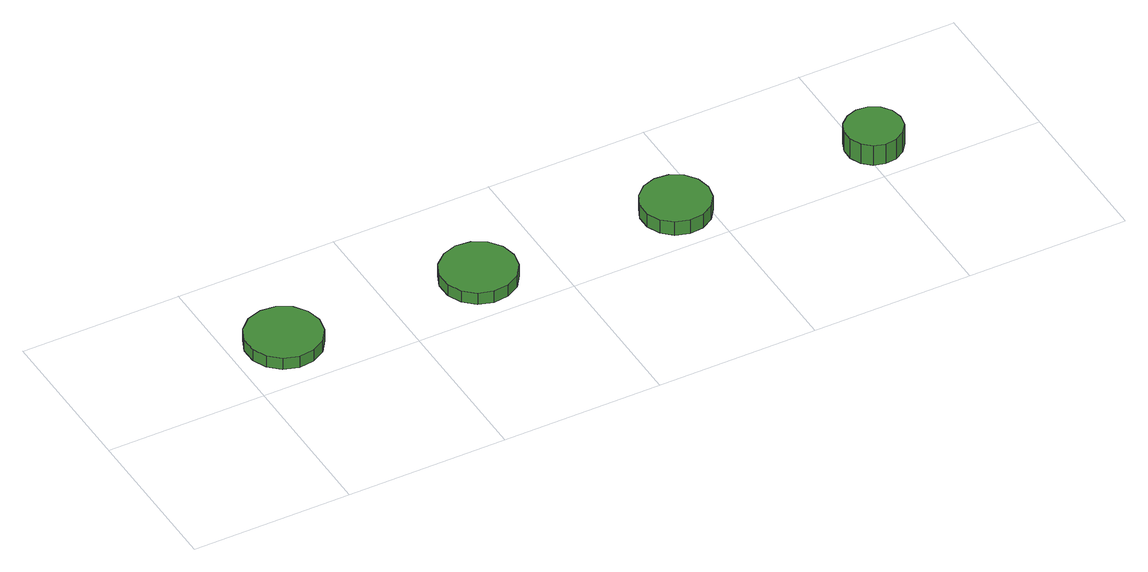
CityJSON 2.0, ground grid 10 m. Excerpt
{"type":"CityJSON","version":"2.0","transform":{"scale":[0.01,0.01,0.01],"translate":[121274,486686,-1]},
"CityObjects":{
"tree1":{"type":"SolitaryVegetationObject","attributes":{"function":"something"},"geometry":[{"type":"MultiSurface","lod":"1","boundaries":[[[0,1,2,3,4,5,6,7,8,9,10,11,12,13,14]],[[15,16,17,18,19,20,21,22,23,24,25,26,27,28,29]],[[0,29,28,1]],[[1,28,27,2]],[[2,27,26,3]],[[3,26,25,4]],[[4,25,24,5]],[[5,24,23,6]],[[6,23,22,7]],[[7,22,21,8]],[[8,21,20,9]],[[9,20,19,10]],[[10,19,18,11]],[[11,18,17,12]],[[12,17,16,13]],[[13,16,15,14]],[[14,15,29,0]]]}]},
"tree2":{"type":"SolitaryVegetationObject","attributes":{"function":"something"},"geometry":[{"type":"MultiSurface","lod":"1","boundaries":[[[30,31,32,33,34,35,36,37,38,39,40,41,42,43,44]],[[45,46,47,48,49,50,51,52,53,54,55,56,57,58,59]],[[30,59,58,31]],[[31,58,57,32]],[[32,57,56,33]],[[33,56,55,34]],[[34,55,54,35]],[[35,54,53,36]],[[36,53,52,37]],[[37,52,51,38]],[[38,51,50,39]],[[39,50,49,40]],[[40,49,48,41]],[[41,48,47,42]],[[42,47,46,43]],[[43,46,45,44]],[[44,45,59,30]]]}]},
"tree3":{"type":"SolitaryVegetationObject","attributes":{"function":"something"},"geometry":[{"type":"MultiSurface","lod":"1","boundaries":[[[60,61,62,63,64,65,66,67,68,69,70,71,72,73,74]],[[75,76,77,78,79,80,81,82,83,84,85,86,87,88,89]],[[60,89,88,61]],[[61,88,87,62]],[[62,87,86,63]],[[63,86,85,64]],[[64,85,84,65]],[[65,84,83,66]],[[66,83,82,67]],[[67,82,81,68]],[[68,81,80,69]],[[69,80,79,70]],[[70,79,78,71]],[[71,78,77,72]],[[72,77,76,73]],[[73,76,75,74]],[[74,75,89,60]]]}]},
"tree4":{"type":"SolitaryVegetationObject","attributes":{"function":"something"},"geometry":[{"type":"MultiSurface","lod":"1","boundaries":[[[90,91,92,93,94,95,96,97,98,99,100,101,102,103,104]],[[105,106,107,108,109,110,111,112,113,114,115,116,117,118,119]],[[90,119,118,91]],[[91,118,117,92]],[[92,117,116,93]],[[93,116,115,94]],[[94,115,114,95]],[[95,114,113,96]],[[96,113,112,97]],[[97,112,111,98]],[[98,111,110,99]],[[99,110,109,100]],[[100,109,108,101]],[[101,108,107,102]],[[102,107,106,103]],[[103,106,105,104]],[[104,105,119,90]]]}]}
},
"vertices":[
[554,352,146],[534,446,146],[478,524,146],[394,572,146],[298,582,146],[206,553,146],[135,488,146],[95,400,146],[95,303,146],[135,215,146],[206,151,146],[298,121,146],[394,131,146],[478,179,146],[534,257,146],[534,257,65],[478,179,65],[394,131,65],[298,121,65],[206,151,65],[135,215,65],[95,303,65],[95,400,65],[135,488,65],[206,553,65],[298,582,65],[394,572,65],[478,524,65],[534,446,65],[554,352,65],
[1792,321,147],[1772,415,147],[1716,492,147],[1633,540,147],[1538,550,147],[1447,520,147],[1375,456,147],[1336,369,147],[1336,273,147],[1375,186,147],[1447,122,147],[1538,92,147],[1633,102,147],[1716,150,147],[1772,227,147],[1772,227,65],[1716,150,65],[1633,102,65],[1538,92,65],[1447,122,65],[1375,186,65],[1336,273,65],[1336,369,65],[1375,456,65],[1447,520,65],[1538,550,65],[1633,540,65],[1716,492,65],[1772,415,65],[1792,321,65],
[3033,301,162],[3015,387,162],[2963,458,162],[2887,502,162],[2800,511,162],[2716,484,162],[2651,425,162],[2615,345,162],[2615,257,162],[2651,177,162],[2716,118,162],[2800,91,162],[2887,100,162],[2963,144,162],[3015,215,162],[3015,215,65],[2963,144,65],[2887,100,65],[2800,91,65],[2716,118,65],[2651,177,65],[2615,257,65],[2615,345,65],[2651,425,65],[2716,484,65],[2800,511,65],[2887,502,65],[2963,458,65],[3015,387,65],[3033,301,65],
[4256,270,207],[4241,341,207],[4198,400,207],[4135,436,207],[4063,444,207],[3994,421,207],[3940,373,207],[3911,307,207],[3911,234,207],[3940,168,207],[3994,119,207],[4063,97,207],[4135,105,207],[4198,141,207],[4241,199,207],[4241,199,65],[4198,141,65],[4135,105,65],[4063,97,65],[3994,119,65],[3940,168,65],[3911,234,65],[3911,307,65],[3940,373,65],[3994,421,65],[4063,444,65],[4135,436,65],[4198,400,65],[4241,341,65],[4256,270,65]
]}
